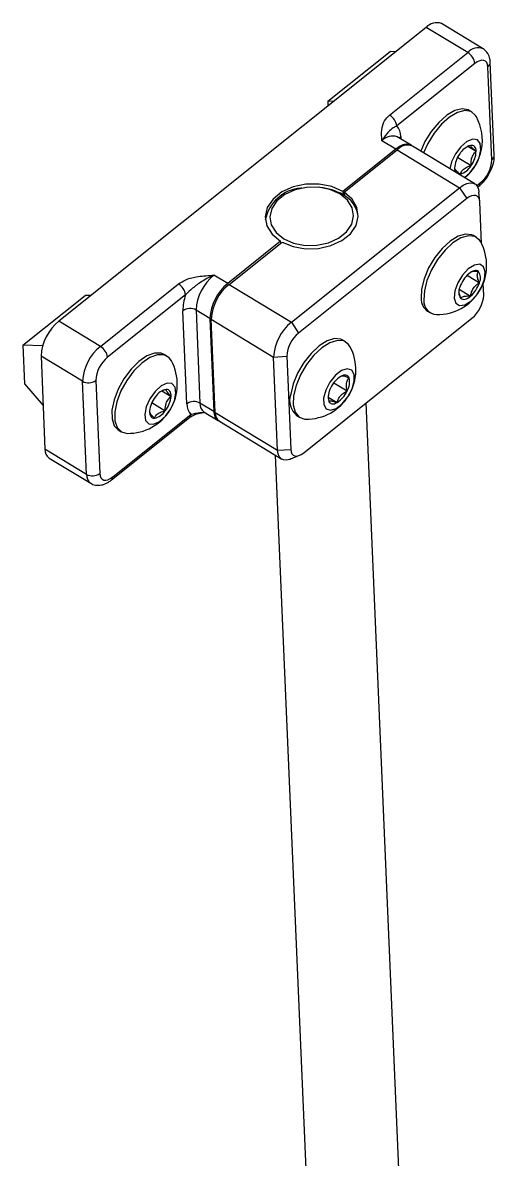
# Model space of a CAD drawing. Header units: millimetres. Extents: x -206 to 279, y 0 to 384.
# Drawn here: x -185.37 to -168.51, y 343.28 to 383.98 of the extents above; entities that cross this region are included whole.
import ezdxf

# ---------------------------------------------------------------- set-up
doc = ezdxf.new("R2010")
doc.units = ezdxf.units.MM

msp = doc.modelspace()

# ---------------------------------------------------------------- linework, layer by layer
at = {"color": 7, "linetype": 'Continuous', "lineweight": 25}
for p, q in [((-170.9437, 383.8125), (-184.0835, 373.2936)), ((-169.4569, 382.9095), (-170.9437, 383.8125)), ((-168.9074, 383.05), (-170.3942, 383.953)), ((-174.4618, 381.167), (-172.2347, 382.9499)), ((-172.2487, 380.6745), (-169.4569, 382.9095)), ((-172.0293, 382.9434), (-172.2347, 382.9499)), ((-169.1989, 382.5209), (-171.9908, 380.286)), ((-168.5914, 379.0684), (-168.7332, 382.4014)), ((-168.5062, 379.2331), (-168.648, 382.566)), ((-174.4618, 381.167), (-174.4548, 381.0017)), ((-174.2564, 381.1605), (-174.4618, 381.167)), ((-169.2972, 380.7781), (-169.3994, 380.8402)), ((-172.0289, 379.455), (-172.5246, 379.7559)), ((-171.4795, 379.5955), (-171.9751, 379.8965)), ((-172.0289, 379.455), (-173.922, 377.9395)), ((-173.8733, 377.9087), (-171.9794, 379.4249)), ((-171.9794, 379.4249), (-169.7491, 378.0704)), ((-169.1996, 378.2109), (-171.4299, 379.5654)), ((-169.4489, 379.5552), (-169.1538, 379.376)), ((-170.031, 378.995), (-170.0908, 378.7521)), ((-169.8266, 379.143), (-169.8133, 379.1534)), ((-169.8133, 379.1534), (-169.7984, 379.1952)), ((-169.8133, 379.1534), (-169.3363, 378.8637)), ((-169.0965, 378.0936), (-169.056, 378.126)), ((-175.7622, 373.2567), (-169.7491, 378.0704)), ((-175.3903, 378.06), (-175.4247, 378.0534)), ((-174.7331, 378.0828), (-174.7679, 378.0865)), ((-173.922, 377.9395), (-173.9169, 377.8205)), ((-173.8733, 377.9087), (-173.8682, 377.7897)), ((-169.7491, 378.0704), (-169.4912, 377.6819)), ((-169.0264, 377.5781), (-169.052, 377.9148)), ((-169.4912, 377.6819), (-175.5043, 372.8681)), ((-168.9622, 376.0743), (-169.0255, 377.5623)), ((-176.149, 376.1567), (-178.0421, 374.6413)), ((-177.9925, 374.6112), (-176.0986, 376.1273)), ((-176.1462, 376.0892), (-176.149, 376.1567)), ((-169.144, 376.2956), (-169.2462, 376.3577)), ((-178.0421, 374.6413), (-178.5377, 374.9422)), ((-169.4758, 374.938), (-169.0372, 374.6716)), ((-182.5966, 372.3907), (-179.8048, 374.6256)), ((-177.9925, 374.6112), (-175.7622, 373.2567)), ((-169.7566, 374.4349), (-169.3541, 374.1905)), ((-168.8836, 374.2293), (-168.9014, 374.6457)), ((-185.3745, 372.431), (-183.1474, 374.2139)), ((-182.942, 374.2074), (-183.1474, 374.2139)), ((-179.5468, 374.2371), (-182.3387, 372.0021)), ((-179.5041, 370.3324), (-179.6459, 373.6654)), ((-178.6798, 373.3922), (-179.1754, 373.6932)), ((-179.1754, 373.6932), (-179.0336, 370.3602)), ((-170.89, 373.6511), (-170.7877, 373.589)), ((-182.5966, 372.3907), (-184.0835, 373.2936)), ((-178.6798, 373.3922), (-178.538, 370.0592)), ((-178.6302, 373.3621), (-176.4, 372.0076)), ((-178.4884, 370.0291), (-178.6302, 373.3621)), ((-175.7622, 373.2567), (-175.5043, 372.8681)), ((-175.3219, 368.5829), (-169.3088, 373.3966)), ((-185.3745, 372.431), (-185.3158, 371.0502)), ((-184.6679, 372.4087), (-185.3745, 372.431)), ((-173.8209, 372.5516), (-173.9231, 372.6137)), ((-183.2344, 371.1416), (-184.7212, 372.0446)), ((-184.7212, 372.0446), (-184.5794, 368.7116)), ((-180.2099, 372.0421), (-180.3121, 372.1042)), ((-176.4, 372.0076), (-175.9294, 372.0354)), ((-176.2581, 368.6747), (-176.4, 372.0076)), ((-175.9294, 372.0354), (-175.7876, 368.7025)), ((-185.3158, 371.0502), (-184.646, 370.2764)), ((-183.0925, 367.8086), (-183.2344, 371.1416)), ((-182.7639, 371.1694), (-182.622, 367.8364)), ((-180.395, 370.8014), (-180.067, 370.6021)), ((-174.2569, 371.0701), (-174.2451, 371.0837)), ((-174.2451, 371.0837), (-174.2446, 371.0868)), ((-174.2451, 371.0837), (-173.768, 370.794)), ((-180.7545, 370.376), (-180.2787, 370.087)), ((-174.4495, 370.5698), (-174.1311, 370.3764)), ((-170.9327, 319.8361), (-173.0834, 370.3749)), ((-178.538, 370.0592), (-179.0336, 370.3602)), ((-178.8845, 370.0403), (-178.3889, 369.7393)), ((-178.8806, 370.0397), (-178.8833, 370.04)), ((-178.4884, 370.0291), (-176.2581, 368.6747)), ((-182.1958, 367.6071), (-179.404, 369.8421)), ((-182.1563, 367.7168), (-179.3645, 369.9518)), ((-178.3394, 369.7092), (-176.1091, 368.3548)), ((-175.5668, 369.9071), (-175.4646, 369.845)), ((-181.9558, 369.3976), (-181.8536, 369.3355)), ((-183.0925, 367.8086), (-184.5794, 368.7116)), ((-184.4303, 368.3917), (-182.9435, 367.4888)), ((-176.3397, 368.4949), (-174.263, 319.6943)), ((-176.2581, 368.6747), (-175.7876, 368.7025)), ((-175.7782, 368.3604), (-175.4676, 368.4929))]:
    msp.add_line(p, q, dxfattribs=at)
at = {"color": 8, "linetype": 'Continuous', "lineweight": 25}
for p, q in [((-171.8511, 379.9054), (-171.8475, 379.819)), ((-169.1285, 378.1461), (-169.0166, 378.2357))]:
    msp.add_line(p, q, dxfattribs=at)
at = {"color": 7, "linetype": 'Continuous', "lineweight": 25, "flags": 128}
for points in [[(-168.7332, 382.4014), (-168.7457, 382.4874), (-168.7749, 382.5564), (-168.8196, 382.6058), (-168.878, 382.6336), (-168.948, 382.6388), (-169.0269, 382.6212), (-169.1116, 382.5814), (-169.1989, 382.5209)], [(-169.3994, 380.8402), (-169.4372, 380.8604), (-169.6584, 380.8987), (-169.9212, 380.8323), (-170.2064, 380.6661), (-170.4926, 380.4125), (-170.7587, 380.0902), (-170.9849, 379.7231), (-171.1367, 379.3873)], [(-169.1443, 380.6127), (-169.1721, 380.6582), (-169.335, 380.7983), (-169.5561, 380.8366), (-169.819, 380.7702), (-170.1041, 380.604), (-170.3904, 380.3504), (-170.6565, 380.0281), (-170.8827, 379.661), (-171.0345, 379.3252)], [(-169.5705, 378.4361), (-169.3787, 378.6054), (-169.1868, 378.8622), (-169.0486, 379.1511), (-168.9852, 379.4281), (-169.0062, 379.6511), (-169.1085, 379.7861), (-169.2764, 379.8125), (-169.4845, 379.7263), (-169.7009, 379.5407), (-169.8928, 379.2839), (-170.031, 378.995)], [(-171.4556, 379.579), (-171.4599, 379.5823), (-171.5476, 379.624), (-171.6526, 379.6317), (-171.771, 379.6053), (-171.898, 379.5456), (-172.0289, 379.455)], [(-169.1538, 379.376), (-169.1587, 379.4278), (-169.1701, 379.4735), (-169.1879, 379.5124), (-169.2116, 379.5438), (-169.241, 379.567), (-169.2755, 379.5819), (-169.3145, 379.588), (-169.3573, 379.5853)], [(-169.7719, 378.5585), (-169.7651, 378.558), (-169.7223, 378.5607)], [(-173.922, 377.9395), (-174.3162, 378.1154), (-174.7686, 378.2048), (-175.2427, 378.2005), (-175.7, 378.1029), (-176.1035, 377.9198), (-176.4204, 377.6661), (-176.6252, 377.3623), (-176.7011, 377.033), (-176.6422, 376.705), (-176.453, 376.4048), (-176.149, 376.1567)], [(-169.7491, 378.0704), (-169.6182, 378.161), (-169.4911, 378.2207), (-169.3728, 378.2472), (-169.2678, 378.2394), (-169.1801, 378.1977), (-169.1131, 378.1237), (-169.0693, 378.0201), (-169.052, 377.9148)], [(-174.0333, 377.8504), (-174.3881, 378.0087), (-174.7953, 378.0892), (-175.222, 378.0853), (-175.6336, 377.9974), (-175.9967, 377.8326), (-176.2819, 377.6043), (-176.4662, 377.3308), (-176.5346, 377.0345), (-176.4815, 376.7393), (-176.3113, 376.4691), (-176.0377, 376.2458), (-175.6829, 376.0875), (-175.2757, 376.007), (-174.849, 376.0109), (-174.4375, 376.0988), (-174.0743, 376.2636), (-173.7891, 376.492), (-173.6048, 376.7654), (-173.5364, 377.0617), (-173.5895, 377.3569), (-173.7597, 377.6271), (-174.0333, 377.8504)], [(-176.0986, 376.1273), (-175.7053, 375.966), (-175.2604, 375.8879), (-174.7983, 375.8991), (-174.3544, 375.9988), (-173.9629, 376.1793), (-173.654, 376.4266), (-173.4514, 376.7217), (-173.3707, 377.042), (-173.4182, 377.3627), (-173.5901, 377.6592), (-173.8733, 377.9087)], [(-169.0255, 377.5623), (-169.038, 377.6483), (-169.0671, 377.7174), (-169.1118, 377.7667), (-169.1703, 377.7945), (-169.2403, 377.7997), (-169.3192, 377.7821), (-169.4039, 377.7423), (-169.4912, 377.6819)], [(-169.2462, 376.3577), (-169.3058, 376.3872), (-169.5324, 376.414), (-169.7988, 376.3362), (-170.0851, 376.1597), (-170.3701, 375.8974), (-170.6327, 375.5689), (-170.8535, 375.1986), (-171.016, 374.8139), (-171.1082, 374.4432), (-171.1233, 374.1142)], [(-168.9911, 376.1302), (-169.0336, 376.1958), (-169.2036, 376.3251), (-169.4302, 376.3519), (-169.6965, 376.2741), (-169.9828, 376.0976), (-170.2679, 375.8353), (-170.5305, 375.5069), (-170.7513, 375.1365), (-170.9138, 374.7518), (-171.006, 374.3812), (-171.0211, 374.0522)], [(-169.942, 374.122), (-169.8818, 373.9367), (-169.7461, 373.851), (-169.5558, 373.8778), (-169.3397, 374.0131), (-169.1307, 374.2363), (-168.9607, 374.5135), (-168.8556, 374.8024), (-168.8313, 375.059), (-168.8915, 375.2443), (-169.0271, 375.3301), (-169.2175, 375.3033), (-169.4336, 375.1679), (-169.6425, 374.9447), (-169.8125, 374.6675), (-169.9177, 374.3787), (-169.942, 374.122)], [(-169.0697, 375.0716), (-169.1012, 375.0916), (-169.1375, 375.1029), (-169.1782, 375.1055), (-169.2224, 375.0993), (-169.2694, 375.0843), (-169.3184, 375.0609), (-169.3686, 375.0295), (-169.4191, 374.9906)], [(-169.7036, 374.1094), (-169.6721, 374.0895), (-169.6357, 374.0781), (-169.5951, 374.0755), (-169.5509, 374.0818), (-169.5038, 374.0967), (-169.4548, 374.1201), (-169.4046, 374.1515), (-169.3541, 374.1905)], [(-173.9231, 372.6137), (-173.9924, 372.6469), (-174.2213, 372.6686), (-174.489, 372.586), (-174.7757, 372.405), (-175.0602, 372.1391), (-175.3212, 371.808), (-175.5396, 371.4364), (-175.699, 371.0517), (-175.7876, 370.6824)], [(-173.668, 372.3862), (-173.7171, 372.4602), (-173.8901, 372.5848), (-174.119, 372.6066), (-174.3868, 372.5239), (-174.6735, 372.3429), (-174.9579, 372.077), (-175.219, 371.746), (-175.4373, 371.3743), (-175.5967, 370.9896), (-175.6854, 370.6203)], [(-180.3121, 372.1042), (-180.4201, 372.1494), (-180.6576, 372.1516), (-180.9304, 372.05), (-181.2184, 371.852), (-181.5, 371.5724), (-181.7546, 371.2318), (-181.963, 370.8556), (-182.11, 370.4716), (-182.1847, 370.1083), (-182.1813, 369.7927), (-182.1004, 369.5481), (-181.9558, 369.3976)], [(-180.057, 371.8767), (-180.1333, 371.9813), (-180.3179, 372.0873), (-180.5554, 372.0895), (-180.8282, 371.9879), (-181.1161, 371.7899), (-181.3978, 371.5103), (-181.6523, 371.1697), (-181.8608, 370.7935), (-182.0078, 370.4095), (-182.0824, 370.0462), (-182.0791, 369.7306), (-181.9981, 369.486), (-181.8455, 369.3307), (-181.6364, 369.2761)], [(-174.6123, 370.5423), (-174.6078, 370.3058), (-174.5205, 370.1517), (-174.3636, 370.1033), (-174.161, 370.168), (-173.9436, 370.3361), (-173.7444, 370.5818), (-173.5938, 370.8679), (-173.5148, 371.1507), (-173.5192, 371.3872), (-173.6065, 371.5414), (-173.7634, 371.5898), (-173.966, 371.525), (-174.1834, 371.357), (-174.3826, 371.1112), (-174.5332, 370.8251), (-174.6123, 370.5423)], [(-173.7005, 371.2641), (-173.7208, 371.2999), (-173.7469, 371.3279), (-173.7785, 371.3478), (-173.8149, 371.359), (-173.8556, 371.3615), (-173.8998, 371.3551), (-173.9469, 371.3401), (-173.9959, 371.3166)], [(-180.4841, 369.6995), (-180.2688, 369.8944), (-180.0814, 370.1568), (-179.9505, 370.4466), (-179.8961, 370.7197), (-179.9263, 370.9345), (-180.0367, 371.0584), (-180.2103, 371.0725), (-180.4209, 370.9746), (-180.6362, 370.7797), (-180.8236, 370.5173), (-180.9545, 370.2275), (-181.0089, 369.9544), (-180.9787, 369.7396), (-180.8683, 369.6157), (-180.6947, 369.6016), (-180.4841, 369.6995)], [(-180.067, 370.6021), (-180.0674, 370.6575), (-180.0744, 370.7074), (-180.0879, 370.751), (-180.1077, 370.7875), (-180.1333, 370.8163), (-180.1644, 370.8368), (-180.2004, 370.8489), (-180.2408, 370.8521)], [(-175.6854, 370.6203), (-175.6967, 370.294), (-175.6299, 370.0347), (-175.4898, 369.8617), (-175.2869, 369.7878), (-175.2474, 369.7856)], [(-174.4265, 370.429), (-174.4062, 370.3932), (-174.3801, 370.3651), (-174.3485, 370.3453), (-174.3121, 370.334), (-174.2714, 370.3316), (-174.2272, 370.3379), (-174.1801, 370.353), (-174.1311, 370.3764)], [(-180.838, 370.072), (-180.8376, 370.0166), (-180.8306, 369.9667), (-180.8171, 369.9231), (-180.7973, 369.8866), (-180.7717, 369.8578), (-180.7406, 369.8373), (-180.7046, 369.8252), (-180.6642, 369.822)], [(-175.7782, 368.3604), (-175.8176, 368.345), (-175.9359, 368.3185), (-176.0409, 368.3263), (-176.1286, 368.368), (-176.1956, 368.4421), (-176.2394, 368.5456), (-176.2581, 368.6747)], [(-175.7876, 368.7025), (-175.7751, 368.6164), (-175.7459, 368.5474), (-175.7013, 368.498), (-175.6428, 368.4702), (-175.5728, 368.465), (-175.4939, 368.4827), (-175.4092, 368.5225), (-175.3219, 368.5829)], [(-182.622, 367.8364), (-182.6095, 367.7504), (-182.5804, 367.6813), (-182.5357, 367.632), (-182.4772, 367.6042), (-182.4072, 367.599), (-182.3283, 367.6166), (-182.2436, 367.6564), (-182.1563, 367.7168)]]:
    msp.add_lwpolyline(points, dxfattribs=at)
at = {"color": 8, "linetype": 'Continuous', "lineweight": 25, "flags": 128}
msp.add_lwpolyline([(-171.904, 379.8488), (-171.8898, 379.8677), (-171.8511, 379.9054)], dxfattribs=at)
at = {"color": 7, "linetype": 'Continuous', "lineweight": 25}
for centre, radius, start, end in [((-170.5615, 383.4624), 0.5183, 71.1735, 137.51734), ((-169.7399, 382.4417), 0.5468, 8.33288, 58.82205), ((-172.5318, 380.2067), 0.5468, 8.33288, 58.82205), ((-170.6941, 379.774), 1.7622, 310.19083, 28.42019), ((-172.4058, 379.9178), 0.5548, 358.71537, 41.57297), ((-171.6033, 379.099), 0.4976, 69.60381, 139.08703), ((-169.1593, 378.9358), 0.679, 106.95311, 149.31492), ((-170.0735, 379.4149), 0.9205, 323.21532, 357.57809), ((-169.0061, 378.7311), 0.9205, 143.21532, 177.57809), ((-169.7383, 379.1291), 1.1485, 308.93373, 356.97152), ((-169.6568, 378.765), 0.269, 178.91856, 210.1541), ((-169.9202, 379.2102), 0.679, 286.95311, 329.31492), ((-175.326, 376.6635), 1.3933, 94.06054, 169.48438), ((-174.9339, 376.0571), 2.0356, 60.02784, 84.34163), ((-174.4096, 376.8894), 1.0534, 9.28258, 62.11471), ((-170.5409, 375.2915), 1.7622, 269.03948, 28.42019), ((-177.4551, 373.6022), 1.7228, 128.93373, 176.97152), ((-168.6962, 374.1693), 1.0942, 131.35791, 161.88777), ((-169.3802, 374.845), 0.3844, 333.17955, 36.11361), ((-180.0879, 374.1578), 0.5468, 8.33288, 58.82205), ((-176.9595, 373.3012), 1.7228, 128.93373, 176.97152), ((-176.9099, 373.2711), 1.7228, 128.93373, 176.97152), ((-169.393, 374.336), 0.3844, 153.17955, 216.11361), ((-170.0771, 375.0117), 1.0942, 311.35791, 341.88777), ((-178.0632, 373.6855), 1.5829, 159.60637, 180.72737), ((-170.5876, 374.0938), 0.5361, 177.81063, 235.66248), ((-170.5445, 374.0076), 0.4787, 174.65343, 266.88771), ((-170.0305, 374.29), 1.1485, 308.93373, 356.97152), ((-179.3891, 373.3135), 0.4356, 60.62973, 126.13092), ((-183.0009, 371.9535), 1.7228, 128.93373, 176.97152), ((-174.6796, 371.9166), 1.7228, 128.93373, 176.97152), ((-174.7825, 371.9748), 1.1485, 128.93373, 176.97152), ((-181.514, 371.0506), 1.7228, 128.93373, 176.97152), ((-181.617, 371.1087), 1.1485, 128.93373, 176.97152), ((-182.8797, 371.9229), 0.5468, 8.33288, 58.82205), ((-175.2178, 371.5475), 1.7622, 269.03948, 28.42019), ((-181.6068, 371.038), 1.7622, 269.03948, 28.42019), ((-173.4765, 370.4984), 0.9692, 122.41071, 155.58086), ((-174.2983, 371.1101), 0.6173, 329.19991, 14.4437), ((-183.0207, 371.5212), 0.4356, 240.62973, 306.13092), ((-180.1259, 370.2722), 0.5912, 101.20302, 147.82308), ((-173.8287, 370.5829), 0.6173, 149.19991, 194.4437), ((-174.6505, 371.1947), 0.9692, 302.41071, 335.58086), ((-179.8551, 369.969), 0.9883, 141.28723, 174.01844), ((-181.0499, 370.7051), 0.9883, 321.28723, 354.01844), ((-179.2472, 369.9806), 0.4356, 60.62973, 126.13092), ((-175.1236, 370.4524), 0.7027, 160.89153, 230.89385), ((-180.7791, 370.4019), 0.5912, 281.20302, 327.82308), ((-178.9494, 370.32), 0.5548, 178.71537, 221.57297), ((-178.19, 370.0291), 0.3493, 175.04854, 240.26136), ((-178.1296, 370.0017), 0.3599, 175.62481, 234.3433), ((-184.2206, 368.6841), 0.3599, 175.62481, 234.3433), ((-182.8789, 368.1883), 0.4356, 240.62973, 306.13092)]:
    msp.add_arc(centre, radius, start, end, dxfattribs=at)
at = {"color": 8, "linetype": 'Continuous', "lineweight": 25}
for centre, radius, start, end in [((-169.0815, 382.5849), 0.4963, 69.24446, 139.14777), ((-168.851, 382.5667), 0.203, 305.46758, 359.84632), ((-172.1423, 379.4059), 0.5183, 71.1735, 137.51734), ((-168.7092, 379.2338), 0.203, 305.46964, 359.8029), ((-169.1387, 378.2177), 0.1235, 312.02401, 8.38663), ((-178.6747, 370.3328), 0.3599, 175.62481, 234.3433), ((-179.4866, 369.9338), 0.1235, 312.02401, 8.38663), ((-182.7329, 367.7814), 0.3607, 175.66753, 233.92869), ((-182.2785, 367.6988), 0.1235, 312.00521, 8.38829)]:
    msp.add_arc(centre, radius, start, end, dxfattribs=at)
at = {"color": 7, "linetype": 'Continuous', "lineweight": 25}
for points, knots in [([(-168.648, 382.566), (-168.6539, 382.6214), (-168.6676, 382.7498), (-168.7483, 382.9282), (-168.8582, 383.0078), (-168.9071, 383.0433)], [0, 0, 0, 0, 0.2960752, 0.6864241, 1, 1, 1, 1]), ([(-172.5246, 379.7559), (-172.5246, 379.7566), (-172.5346, 379.888), (-172.5505, 380.1262), (-172.4709, 380.4509), (-172.3147, 380.6081), (-172.2487, 380.6745)], [0, 0, 0, 0, 0.0021814, 0.4132711, 0.7522513, 1, 1, 1, 1]), ([(-171.9908, 380.286), (-172.0369, 380.2623), (-172.1604, 380.1988), (-172.2653, 380.0971), (-172.3828, 379.9643), (-172.4622, 379.8545), (-172.5099, 379.7799), (-172.5241, 379.7568), (-172.5246, 379.7559)], [0, 0, 0, 0, 0.19411998, 0.51985726, 0.71598759, 0.91501678, 0.99703823, 1, 1, 1, 1]), ([(-171.9763, 379.8968), (-171.976, 379.8968), (-171.975, 379.8969), (-171.9739, 379.8947), (-171.9731, 379.8931)], [0, 0, 0, 0, 0.2962478, 1, 1, 1, 1]), ([(-169.3573, 379.5853), (-169.3986, 379.5742), (-169.4413, 379.5626), (-169.4772, 379.5434), (-169.4784, 379.5427)], [0, 0, 0, 0, 0.9663025, 1, 1, 1, 1]), ([(-169.1538, 379.376), (-169.1812, 379.3985), (-169.237, 379.4443), (-169.3124, 379.5123), (-169.3551, 379.562), (-169.3567, 379.5782), (-169.3573, 379.5853)], [0, 0, 0, 0, 0.21645, 0.4402998, 0.7518915, 1, 1, 1, 1]), ([(-169.3363, 378.8637), (-169.3373, 378.8998), (-169.34, 379.0007), (-169.3107, 379.1666), (-169.2322, 379.2964), (-169.1727, 379.3569), (-169.1538, 379.376)], [0, 0, 0, 0, 0.1809422, 0.5062926, 0.8439745, 1, 1, 1, 1]), ([(-169.056, 378.126), (-169.0151, 378.1615), (-168.8986, 378.2627), (-168.7302, 378.4808), (-168.5816, 378.7721), (-168.5092, 379.0291), (-168.507, 379.179), (-168.5062, 379.2331)], [0, 0, 0, 0, 0.1310997, 0.3728842, 0.6133961, 0.8606319, 1, 1, 1, 1]), ([(-169.9257, 378.77), (-169.9253, 378.7639), (-169.9243, 378.7513), (-169.8945, 378.7111), (-169.8243, 378.6447), (-169.7536, 378.5865), (-169.7223, 378.5607)], [0, 0, 0, 0, 0.21645, 0.4402998, 0.7518915, 1, 1, 1, 1]), ([(-169.7223, 378.5607), (-169.7093, 378.5897), (-169.6829, 378.6485), (-169.6059, 378.7407), (-169.4851, 378.8164), (-169.382, 378.8492), (-169.3363, 378.8637)], [0, 0, 0, 0, 0.21645, 0.4402998, 0.7518915, 1, 1, 1, 1]), ([(-179.8048, 374.6256), (-179.7195, 374.6803), (-179.5176, 374.8098), (-179.0672, 374.9093), (-178.7266, 374.9311), (-178.5387, 374.9422), (-178.5377, 374.9422)], [0, 0, 0, 0, 0.2477487, 0.5867289, 0.9978186, 1, 1, 1, 1]), ([(-178.5377, 374.9422), (-178.5388, 374.9418), (-178.5697, 374.9288), (-178.7444, 374.8508), (-179.0307, 374.6772), (-179.3423, 374.4493), (-179.4912, 374.2948), (-179.5468, 374.2371)], [0, 0, 0, 0, 0.00296413, 0.08505088, 0.47972888, 0.80572548, 1, 1, 1, 1]), ([(-169.0697, 375.0716), (-169.1068, 375.0741), (-169.1823, 375.0792), (-169.2813, 375.0753), (-169.3206, 375.0571), (-169.3386, 375.0488)], [0, 0, 0, 0, 0.3429749, 0.6976752, 1, 1, 1, 1]), ([(-169.0372, 374.6716), (-169.0504, 374.7013), (-169.0873, 374.7843), (-169.1146, 374.8904), (-169.111, 374.9758), (-169.0954, 375.0293), (-169.0779, 375.058), (-169.0697, 375.0716)], [0, 0, 0, 0, 0.18069957, 0.50561354, 0.67203649, 0.84418377, 1, 1, 1, 1]), ([(-169.3541, 374.1905), (-169.3459, 374.2316), (-169.3291, 374.3153), (-169.27, 374.4535), (-169.1683, 374.5786), (-169.0774, 374.643), (-169.0372, 374.6716)], [0, 0, 0, 0, 0.21645, 0.4402998, 0.7518915, 1, 1, 1, 1]), ([(-169.7773, 374.3461), (-169.7686, 374.2978), (-169.7549, 374.2226), (-169.7171, 374.1393), (-169.7036, 374.1094)], [0, 0, 0, 0, 0.6412536, 1, 1, 1, 1]), ([(-169.7036, 374.1094), (-169.6931, 374.1231), (-169.6718, 374.1511), (-169.6043, 374.1859), (-169.4936, 374.2), (-169.3969, 374.1934), (-169.3541, 374.1905)], [0, 0, 0, 0, 0.21645, 0.4402998, 0.7518915, 1, 1, 1, 1]), ([(-173.7005, 371.2641), (-173.7342, 371.2759), (-173.8028, 371.2999), (-173.9014, 371.327), (-173.9617, 371.3336), (-173.9768, 371.3252), (-173.9811, 371.3227)], [0, 0, 0, 0, 0.2468638, 0.5021672, 0.85754121, 1, 1, 1, 1]), ([(-173.768, 370.794), (-173.7755, 370.8277), (-173.7966, 370.9219), (-173.8002, 371.0444), (-173.7736, 371.146), (-173.7414, 371.2111), (-173.7137, 371.247), (-173.7005, 371.2641)], [0, 0, 0, 0, 0.18069957, 0.50561354, 0.67203649, 0.84418377, 1, 1, 1, 1]), ([(-180.2408, 370.8521), (-180.2749, 370.8447), (-180.3321, 370.8322), (-180.3786, 370.808), (-180.3973, 370.7983)], [0, 0, 0, 0, 0.5969134, 1, 1, 1, 1]), ([(-180.067, 370.6021), (-180.0923, 370.6274), (-180.1439, 370.6789), (-180.2117, 370.7574), (-180.2461, 370.8184), (-180.2424, 370.8418), (-180.2408, 370.8521)], [0, 0, 0, 0, 0.21645, 0.4402998, 0.7518915, 1, 1, 1, 1]), ([(-174.1311, 370.3764), (-174.1197, 370.4132), (-174.0965, 370.488), (-174.0254, 370.6099), (-173.911, 370.7173), (-173.8119, 370.7705), (-173.768, 370.794)], [0, 0, 0, 0, 0.21645, 0.4402998, 0.7518915, 1, 1, 1, 1]), ([(-180.2787, 370.087), (-180.2777, 370.1305), (-180.2756, 370.2189), (-180.2436, 370.366), (-180.1711, 370.5005), (-180.099, 370.5709), (-180.067, 370.6021)], [0, 0, 0, 0, 0.21645, 0.4402998, 0.7518915, 1, 1, 1, 1]), ([(-174.4477, 370.5817), (-174.4479, 370.5646), (-174.4487, 370.5157), (-174.4353, 370.4631), (-174.4265, 370.429)], [0, 0, 0, 0, 0.3519675, 1, 1, 1, 1]), ([(-174.4265, 370.429), (-174.4198, 370.4335), (-174.406, 370.4429), (-174.3524, 370.4431), (-174.2567, 370.4202), (-174.1696, 370.3899), (-174.1311, 370.3764)], [0, 0, 0, 0, 0.21645, 0.4402998, 0.7518915, 1, 1, 1, 1]), ([(-180.8386, 370.0511), (-180.8388, 370.0483), (-180.84, 370.0358), (-180.8197, 369.9934), (-180.7589, 369.9165), (-180.6933, 369.851), (-180.6642, 369.822)], [0, 0, 0, 0, 0.0759253, 0.3399211, 0.7073948, 1, 1, 1, 1]), ([(-180.6642, 369.822), (-180.6552, 369.841), (-180.6365, 369.8803), (-180.5939, 369.937), (-180.5356, 369.9882), (-180.4619, 370.0299), (-180.376, 370.0631), (-180.3121, 370.0788), (-180.2787, 370.087)], [0, 0, 0, 0, 0.1556216, 0.3222293, 0.4937628, 0.6539897, 0.8195261, 1, 1, 1, 1]), ([(-179.4031, 369.8422), (-179.4014, 369.8437), (-179.373, 369.8701), (-179.2687, 369.9286), (-179.0828, 369.9982), (-178.9298, 370.0235), (-178.8474, 370.0371)], [0, 0, 0, 0, 0.0162377, 0.2872394, 0.6158927, 1, 1, 1, 1]), ([(-182.9438, 367.4955), (-182.9361, 367.4886), (-182.8744, 367.4337), (-182.7136, 367.4071), (-182.5041, 367.4284), (-182.3319, 367.5059), (-182.232, 367.5802), (-182.1958, 367.6071)], [0, 0, 0, 0, 0.0384231, 0.3059847, 0.5596093, 0.8404251, 1, 1, 1, 1])]:
    msp.add_open_spline(points, degree=3, knots=knots, dxfattribs=at)
at = {"color": 8, "linetype": 'Continuous', "lineweight": 25}
msp.add_open_spline([(-179.3645, 369.9518), (-179.3073, 369.9684), (-179.1618, 370.0106), (-178.9877, 370.0261), (-178.882, 370.0354)], degree=3, knots=[0, 0, 0, 0, 0.3931682, 1, 1, 1, 1], dxfattribs=at)

doc.saveas('drawing.dxf')
